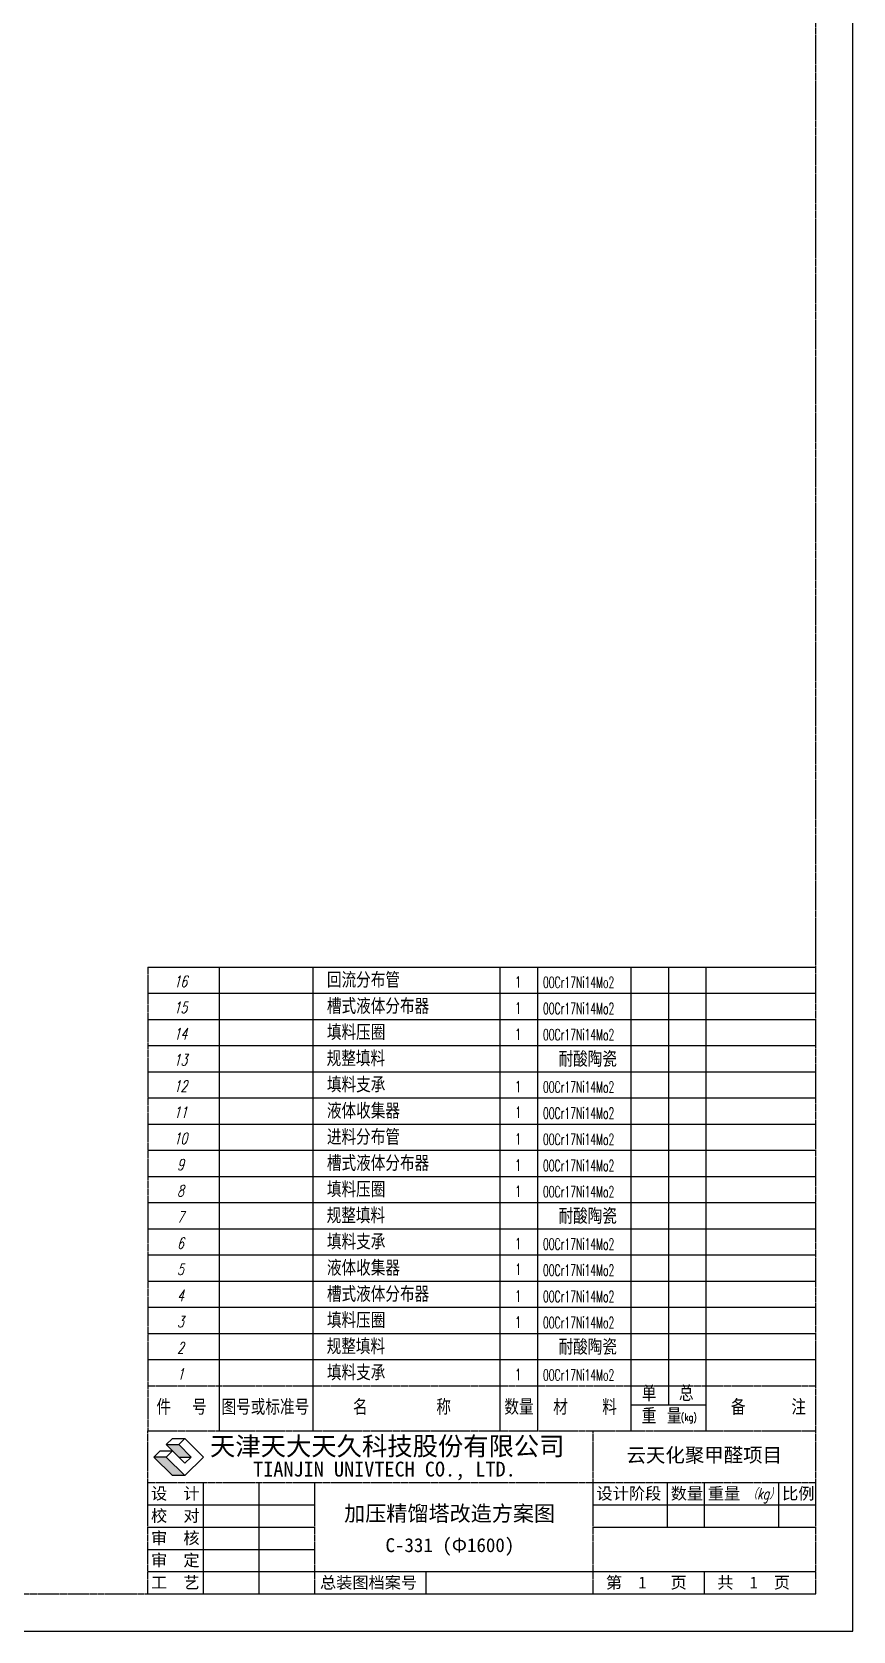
# Model space of a CAD drawing. Extents: x 16825 to 205982, y -10874 to 68273.
# Drawn here: x 195306 to 205982, y 26658 to 47465 of the extents above; entities that cross this region are included whole.
import ezdxf
from ezdxf.enums import TextEntityAlignment as Align

# ---------------------------------------------------------------- set-up
doc = ezdxf.new("R2010")
doc.units = 0
doc.header["$LTSCALE"] = 5
doc.header["$MEASUREMENT"] = 0
doc.linetypes.add('DIVIDE', pattern=[20, 15, -1, 1, -1, 1, -1])
doc.layers.get('0').update_dxf_attribs({"color": 4, "linetype": 'DIVIDE'})
for name, color, linetype in [('1', 3, 'CONTINUOUS'), ('2', 2, 'CONTINUOUS'), ('4', 2, 'CONTINUOUS')]:
    doc.layers.add(name, color=color, linetype=linetype)
doc.styles.add('dim', font='romans.shx', dxfattribs={"width": 0.7, "oblique": 15, "bigfont": 'hz5.shx'})
doc.styles.add('HZ', font='simplex', dxfattribs={"bigfont": 'hzdx'})
doc.styles.add('HZ5', font='romans', dxfattribs={"width": 0.8, "bigfont": 'hz5'})
doc.styles.add('宋体', font='SimSun.ttf')

msp = doc.modelspace()

# ---------------------------------------------------------------- linework, layer by layer
for p, q in [((196810.285, 35297.928), (196810.285, 29264.377)), ((196810.285, 29264.377), (205499.156, 29264.377)), ((196810.478, 29264.377), (205499.156, 29264.377))]:
    msp.add_line(p, q)
at = {"color": 7}
msp.add_line((196810.285, 29848.268), (205499.156, 29848.268), dxfattribs=at)
at = {"color": 5}
for p, q in [((196810.285, 27140.43), (196810.478, 29264.377)), ((196810.285, 29264.377), (205499.156, 29264.377)), ((202602.866, 27140.43), (202602.866, 29264.377)), ((196810.285, 28588.576), (205499.156, 28588.576)), ((198982.503, 27140.43), (198982.503, 28588.576))]:
    msp.add_line(p, q, dxfattribs=at)
msp.add_lwpolyline([(185375.853, 27140.43), (205499.156, 27140.43), (205499.156, 67790), (185375.853, 67790)])
at = {"layer": '1'}
for p, q in [((197052.157, 29083.295), (197132.897, 29164.034)), ((197132.897, 29164.034), (197294.377, 29164.034)), ((197294.377, 29164.034), (197213.637, 29083.295)), ((197294.377, 29164.034), (197536.596, 28921.815)), ((196890.677, 28921.815), (196971.417, 29002.555)), ((196971.417, 29002.555), (197132.897, 29002.555)), ((197294.377, 28841.075), (197052.157, 29083.295)), ((197052.157, 29083.295), (197213.637, 29083.295)), ((197132.897, 29002.555), (197052.157, 28921.815)), ((197213.637, 29083.295), (197375.116, 28921.815)), ((197132.897, 28679.595), (196890.677, 28921.815)), ((197052.157, 28921.815), (196890.677, 28921.815)), ((197052.157, 28921.815), (197294.377, 28679.595)), ((197213.637, 28921.815), (197375.116, 28921.815)), ((197536.596, 28921.815), (197294.377, 28679.595)), ((197294.377, 28841.075), (197375.116, 28921.815)), ((197294.377, 28679.595), (197132.897, 28679.595))]:
    msp.add_line(p, q, dxfattribs=at)
for points in [[(197052.157, 29083.295), (197213.637, 29083.295), (197213.637, 28921.815), (197375.116, 28921.815)], [(196890.677, 28921.815), (197052.157, 28921.815), (197132.897, 28679.595), (197294.377, 28679.595)]]:
    msp.add_solid(points, dxfattribs=at)
at = {"layer": '2', "color": 2}
msp.add_line((196810.285, 27140.43), (205499.156, 27140.43), dxfattribs=at)
at = {"layer": '4'}
for p, q in [((196810.285, 35297.928), (205499.156, 35297.928)), ((197741.692, 35297.928), (197741.692, 29273.302)), ((198958.134, 35297.928), (198958.134, 29273.302)), ((201391.018, 35297.928), (201391.018, 29273.302)), ((201877.595, 35297.928), (201877.595, 29273.302)), ((203094.037, 35297.928), (203094.037, 29273.302)), ((203580.614, 35297.928), (203580.614, 29599.54)), ((204067.191, 35297.928), (204067.191, 29273.302)), ((196810.285, 34957.325), (205499.156, 34957.325)), ((196810.285, 34616.721), (205499.156, 34616.721)), ((196810.285, 34276.117), (205499.156, 34276.117)), ((196810.285, 33935.513), (205499.156, 33935.513)), ((196810.285, 33594.91), (205499.156, 33594.91)), ((196810.285, 33254.306), (205499.156, 33254.306)), ((196810.285, 32913.702), (205499.156, 32913.702)), ((196810.285, 32573.098), (205499.156, 32573.098)), ((196810.285, 32232.494), (205499.156, 32232.494)), ((196810.285, 31891.891), (205499.156, 31891.891)), ((196810.285, 31551.287), (205499.156, 31551.287)), ((196810.285, 31210.683), (205499.156, 31210.683)), ((196810.285, 30870.079), (205499.156, 30870.079)), ((196810.285, 30529.476), (205499.156, 30529.476)), ((196810.285, 30188.872), (205499.156, 30188.872)), ((203094.037, 29599.54), (204067.191, 29599.54)), ((197534.357, 27140.43), (197534.357, 28588.576)), ((198258.43, 27140.43), (198258.43, 28588.576)), ((203568.296, 28009.317), (203568.296, 28588.576)), ((204051.011, 28009.317), (204051.011, 28588.576)), ((205016.441, 28009.317), (205016.441, 28588.576)), ((196810.285, 28298.947), (198982.503, 28298.947)), ((196810.285, 28009.317), (198982.503, 28009.317)), ((196810.285, 27719.688), (198982.503, 27719.688)), ((196810.285, 27430.059), (205499.156, 27430.059)), ((200430.648, 27140.43), (200430.648, 27430.059)), ((204051.011, 27140.43), (204051.011, 27430.059))]:
    msp.add_line(p, q, dxfattribs=at)
at = {"layer": '4', "color": 2, "linetype": 'Continuous'}
for p, q in [((202602.866, 28298.947), (205499.156, 28298.947)), ((202602.866, 28009.317), (205499.156, 28009.317))]:
    msp.add_line(p, q, dxfattribs=at)
at = {"layer": '4'}
msp.add_lwpolyline([(184169.065, 26657.715), (205981.872, 26657.715), (205981.872, 68272.715), (184169.065, 68272.715)], close=True, dxfattribs=at)

# ---------------------------------------------------------------- texts
at = {"layer": '1', "style": '宋体'}
for s, height, p in [('天津天大天久科技股份有限公司', 241.35755, (197621.347, 28942.593)), ('TIANJIN UNIVTECH CO., LTD.', 193.08604, (198181.191, 28668.28))]:
    msp.add_text(s, height=height, dxfattribs=at).set_placement(p)
at = {"layer": '4', "style": 'dim', "oblique": 15, "width": 0.7}
for s, p in [('16', (197236.221, 35037.877)), ('15', (197236.221, 34697.273)), ('14', (197236.221, 34356.67)), ('13', (197236.221, 34016.066)), ('12', (197236.221, 33675.462)), ('11', (197236.221, 33334.858)), ('10', (197236.221, 32994.255)), ('9', (197236.221, 32653.651)), ('8', (197236.221, 32313.047)), ('7', (197236.221, 31972.443)), ('6', (197236.221, 31631.84)), ('5', (197236.221, 31291.236)), ('4', (197236.221, 30950.632)), ('3', (197236.221, 30610.028)), ('2', (197236.221, 30269.424)), ('1', (197236.221, 29928.821))]:
    msp.add_text(s, height=145.973, dxfattribs=at).set_placement(p, align=Align.CENTER)
at = {"layer": '4'}
for s, height, style, p in [('回流分布管', 200, 'HZ', (199140.969, 35027.574)), ('槽式液体分布器', 200, 'HZ', (199140.969, 34686.97)), ('填料压圈', 200, 'HZ', (199140.969, 34346.366)), ('规整填料', 200, 'HZ', (199137.343, 34005.763)), ('耐酸陶瓷', 200, 'HZ', (202152.616, 33998.872)), ('填料支承', 200, 'HZ', (199140.969, 33665.159)), ('液体收集器', 200, 'HZ', (199140.969, 33324.555)), ('进料分布管', 200, 'HZ', (199140.969, 32983.951)), ('槽式液体分布器', 200, 'HZ', (199140.969, 32643.348)), ('填料压圈', 200, 'HZ', (199140.969, 32302.744)), ('规整填料', 200, 'HZ', (199137.343, 31962.14)), ('耐酸陶瓷', 200, 'HZ', (202152.616, 31955.249)), ('填料支承', 200, 'HZ', (199140.969, 31621.536)), ('液体收集器', 200, 'HZ', (199140.969, 31280.932)), ('槽式液体分布器', 200, 'HZ', (199140.969, 30940.329)), ('填料压圈', 200, 'HZ', (199140.969, 30599.725)), ('规整填料', 200, 'HZ', (199137.343, 30259.121)), ('耐酸陶瓷', 200, 'HZ', (202152.616, 30252.231)), ('填料支承', 200, 'HZ', (199140.969, 29918.517)), ('单', 200, 'HZ', (203234.754, 29646.601)), ('总', 200, 'HZ', (203718.619, 29649.312)), ('件  号', 200, 'HZ', (196924.345, 29470.558)), ('图号或标准号', 200, 'HZ', (197770.683, 29470.558)), ('名      称', 200, 'HZ', (199479.636, 29470.558)), ('数量', 200, 'HZ', (201449.001, 29470.558)), ('材   料', 200, 'HZ', (202083.754, 29470.558)), ('重 量', 200, 'HZ', (203234.754, 29354.022)), ('备    注', 200, 'HZ', (204394.909, 29470.558)), ('设  计', 154.4688, '宋体', (196853.468, 28370.186)), ('设计阶段', 154.4688, '宋体', (202646.049, 28370.186)), ('数量', 154.4688, '宋体', (203611.479, 28370.186)), ('重量', 154.4688, '宋体', (204094.194, 28370.186)), ('比例', 154.4688, '宋体', (205059.624, 28370.186)), ('校  对', 154.4688, '宋体', (196853.468, 28080.557)), ('审  核', 154.4688, '宋体', (196853.468, 27790.928)), ('审  定', 154.4688, '宋体', (196853.468, 27501.299)), ('工  艺', 154.4688, '宋体', (196853.468, 27211.67)), ('总装图档案号', 154.4688, '宋体', (199050.257, 27211.67)), ('第  1   页', 154.4688, '宋体', (202768.942, 27211.67)), ('共  1  页', 154.4688, '宋体', (204217.087, 27211.67))]:
    msp.add_text(s, height=height, dxfattribs=dict(at, style=style)).set_placement(p)
for s, height, style, width, p in [('1', 145.973, 'dim', 0.6, (201589.986, 35030.6)), ('00Cr17Ni14Mo2', 145.97304, 'dim', 0.6, (201950.855, 35025.908)), ('1', 145.973, 'dim', 0.6, (201589.986, 34689.996)), ('00Cr17Ni14Mo2', 145.97304, 'dim', 0.6, (201950.855, 34685.304)), ('1', 145.973, 'dim', 0.6, (201589.986, 34349.392)), ('00Cr17Ni14Mo2', 145.97304, 'dim', 0.6, (201950.855, 34344.7)), ('1', 145.973, 'dim', 0.6, (201589.986, 33668.185)), ('00Cr17Ni14Mo2', 145.97304, 'dim', 0.6, (201950.855, 33663.493)), ('1', 145.973, 'dim', 0.6, (201592.35, 33336.604)), ('00Cr17Ni14Mo2', 145.97304, 'dim', 0.6, (201950.855, 33322.889)), ('1', 145.973, 'dim', 0.6, (201589.986, 32986.977)), ('00Cr17Ni14Mo2', 145.97304, 'dim', 0.6, (201950.855, 32982.285)), ('1', 145.973, 'dim', 0.6, (201589.986, 32646.373)), ('00Cr17Ni14Mo2', 145.97304, 'dim', 0.6, (201950.855, 32641.681)), ('1', 145.973, 'dim', 0.6, (201589.986, 32305.769)), ('00Cr17Ni14Mo2', 145.97304, 'dim', 0.6, (201950.855, 32301.077)), ('1', 145.973, 'dim', 0.6, (201589.986, 31624.562)), ('00Cr17Ni14Mo2', 145.97304, 'dim', 0.6, (201950.855, 31619.87)), ('1', 145.973, 'dim', 0.6, (201592.35, 31292.981)), ('00Cr17Ni14Mo2', 145.97304, 'dim', 0.6, (201950.855, 31279.266)), ('1', 145.973, 'dim', 0.6, (201589.986, 30943.354)), ('00Cr17Ni14Mo2', 145.97304, 'dim', 0.6, (201950.855, 30938.662)), ('1', 145.973, 'dim', 0.6, (201589.986, 30602.751)), ('00Cr17Ni14Mo2', 145.97304, 'dim', 0.6, (201950.855, 30598.059)), ('1', 145.973, 'dim', 0.6, (201589.986, 29921.543)), ('00Cr17Ni14Mo2', 145.97304, 'dim', 0.6, (201950.855, 29916.851)), ('(kg)', 95.0345, 'HZ5', 0.8, (203743.13, 29392.042))]:
    msp.add_text(s, height=height, dxfattribs=dict(at, style=style, width=width)).set_placement(p)
at = {"layer": '4', "style": '宋体'}
for s, height, p in [('云天化聚甲醛项目', 185.3626, (204047.821, 28949.381)), ('加压精馏塔改造方案图', 201.1313, (200736.175, 28191.874)), ('C-331 (Φ1600)', 181.01816, (200740.164, 27761.223))]:
    msp.add_text(s, height=height, dxfattribs=at).set_placement(p, align=Align.MIDDLE)
at = {"layer": '4', "style": 'dim', "oblique": 15, "width": 0.7}
msp.add_text('（kg）', height=144.8145, dxfattribs=at).set_placement((204607.416, 28371.507))

doc.saveas('drawing.dxf')
